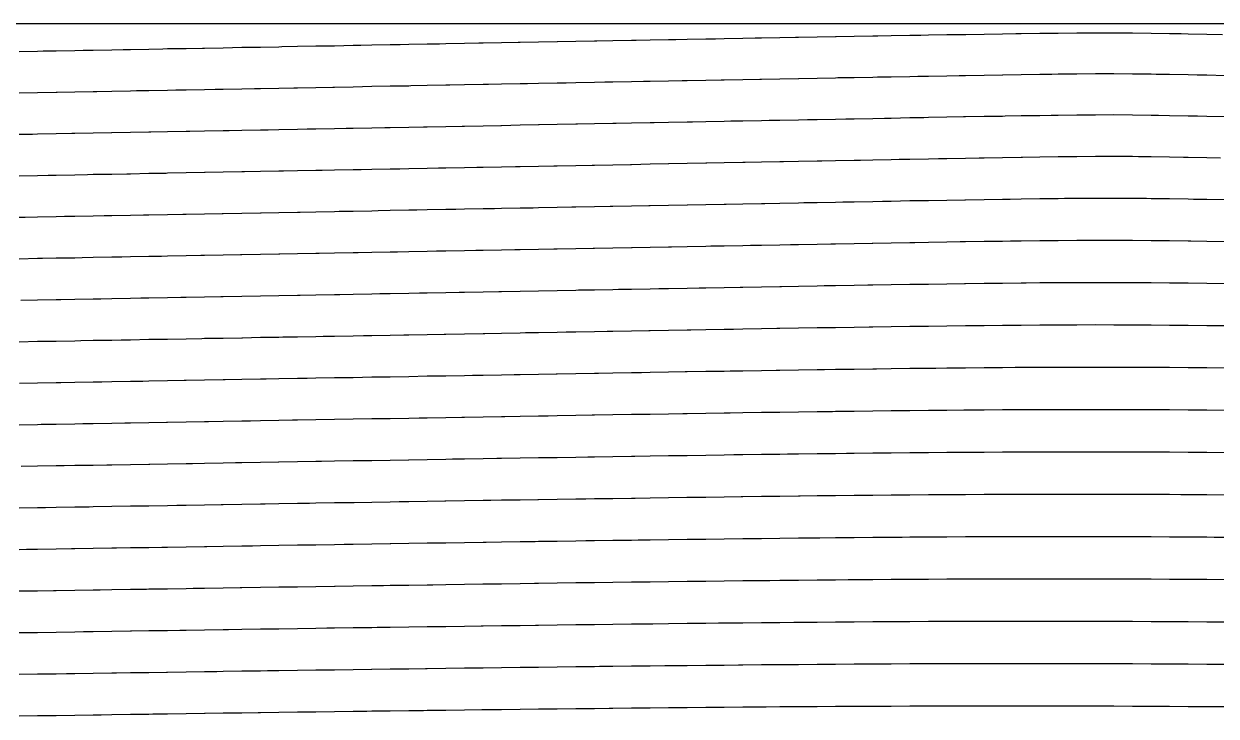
# Model space of a CAD drawing. Header units: metres. Extents: x 228 to 3387, y 40 to 163.
# Drawn here: x 1243.7 to 1446.9, y 45 to 163 of the extents above; entities that cross this region are included whole.
import ezdxf

# ---------------------------------------------------------------- set-up
doc = ezdxf.new("R2010")
doc.units = ezdxf.units.M
for name, color, linetype in [('Contour_Level_10', 7, 'Continuous'), ('Contour_Level_11', 7, 'Continuous'), ('Contour_Level_12', 7, 'Continuous'), ('Contour_Level_13', 7, 'Continuous'), ('Contour_Level_14', 7, 'Continuous'), ('Contour_Level_15', 7, 'Continuous'), ('Contour_Level_16', 7, 'Continuous'), ('Contour_Level_17', 7, 'Continuous'), ('Contour_Level_18', 7, 'Continuous'), ('Contour_Level_19', 7, 'Continuous'), ('Contour_Level_20', 7, 'Continuous'), ('Contour_Level_21', 7, 'Continuous'), ('Contour_Level_22', 7, 'Continuous'), ('Contour_Level_23', 7, 'Continuous'), ('Contour_Level_6', 7, 'Continuous'), ('Contour_Level_7', 7, 'Continuous'), ('Contour_Level_8', 7, 'Continuous'), ('Contour_Level_9', 7, 'Continuous')]:
    doc.layers.add(name, color=color, linetype=linetype)

msp = doc.modelspace()

# ---------------------------------------------------------------- linework, layer by layer
at = {"layer": 'Contour_Level_10'}
msp.add_lwpolyline([(1447.63, 140.1), (1445.28, 140.15), (1442.12, 140.21), (1441.33, 140.22), (1438.95, 140.27), (1435.79, 140.32), (1433.63, 140.35), (1432.63, 140.36), (1429.47, 140.38), (1426.31, 140.38), (1423.15, 140.35), (1422.77, 140.35), (1419.98, 140.31), (1416.82, 140.27), (1413.86, 140.22), (1413.66, 140.22), (1410.5, 140.17), (1407.34, 140.11), (1406.51, 140.1), (1404.18, 140.06), (1401.01, 140), (1399.6, 139.98), (1397.85, 139.94), (1394.69, 139.89), (1392.88, 139.85), (1391.53, 139.83), (1388.37, 139.77), (1386.26, 139.73), (1385.2, 139.71), (1382.04, 139.65), (1379.7, 139.61), (1378.88, 139.59), (1375.72, 139.53), (1373.16, 139.48), (1372.56, 139.47), (1369.4, 139.41), (1366.65, 139.36), (1366.23, 139.35), (1363.07, 139.29), (1360.13, 139.24), (1359.91, 139.23), (1356.75, 139.17), (1353.62, 139.11), (1353.59, 139.11), (1350.43, 139.05), (1347.26, 138.99), (1347.11, 138.99), (1344.1, 138.93), (1340.94, 138.87), (1340.58, 138.87), (1337.78, 138.82), (1334.62, 138.76), (1334.05, 138.74), (1331.45, 138.7), (1328.29, 138.64), (1327.5, 138.62), (1325.13, 138.58), (1321.97, 138.52), (1320.94, 138.5), (1318.81, 138.46), (1315.65, 138.4), (1314.37, 138.38), (1312.48, 138.34), (1309.32, 138.28), (1307.79, 138.25), (1306.16, 138.22), (1303, 138.16), (1301.19, 138.13), (1299.84, 138.1), (1296.68, 138.05), (1294.58, 138.01), (1293.51, 137.99), (1290.35, 137.93), (1287.95, 137.88), (1287.19, 137.87), (1284.03, 137.81), (1281.31, 137.76), (1280.87, 137.75), (1277.7, 137.69), (1274.65, 137.64), (1274.54, 137.63), (1271.38, 137.58), (1268.22, 137.52), (1267.98, 137.51), (1265.06, 137.46), (1261.9, 137.4), (1261.29, 137.39), (1258.73, 137.34), (1255.57, 137.29), (1254.59, 137.27), (1252.41, 137.23), (1249.25, 137.17), (1247.87, 137.14), (1246.09, 137.11), (1242.93, 137.05)], dxfattribs=at)
at = {"layer": 'Contour_Level_11'}
msp.add_lwpolyline([(1448.44, 132.98), (1445.28, 133.04), (1443.02, 133.08), (1442.12, 133.1), (1438.95, 133.15), (1435.79, 133.19), (1434.99, 133.2), (1432.63, 133.23), (1429.47, 133.25), (1426.31, 133.25), (1423.15, 133.23), (1421.05, 133.2), (1419.98, 133.19), (1416.82, 133.15), (1413.66, 133.11), (1411.76, 133.08), (1410.5, 133.06), (1407.34, 133.01), (1404.18, 132.96), (1404.08, 132.96), (1401.01, 132.91), (1397.85, 132.85), (1396.94, 132.83), (1394.69, 132.8), (1391.53, 132.74), (1390.04, 132.71), (1388.37, 132.68), (1385.2, 132.62), (1383.28, 132.59), (1382.04, 132.57), (1378.88, 132.51), (1376.61, 132.47), (1375.72, 132.45), (1372.56, 132.39), (1369.98, 132.34), (1369.4, 132.33), (1366.23, 132.27), (1363.38, 132.22), (1363.07, 132.21), (1359.91, 132.15), (1356.8, 132.1), (1356.75, 132.1), (1353.59, 132.04), (1350.43, 131.98), (1350.23, 131.97), (1347.26, 131.92), (1344.1, 131.86), (1343.65, 131.85), (1340.94, 131.8), (1337.78, 131.74), (1337.08, 131.73), (1334.62, 131.68), (1331.45, 131.62), (1330.5, 131.6), (1328.29, 131.56), (1325.13, 131.5), (1323.92, 131.48), (1321.97, 131.44), (1318.81, 131.39), (1317.32, 131.36), (1315.65, 131.33), (1312.48, 131.27), (1310.72, 131.23), (1309.32, 131.21), (1306.16, 131.15), (1304.1, 131.11), (1303, 131.09), (1299.84, 131.03), (1297.47, 130.99), (1296.68, 130.97), (1293.51, 130.91), (1290.83, 130.86), (1290.35, 130.86), (1287.19, 130.8), (1284.17, 130.74), (1284.03, 130.74), (1280.87, 130.68), (1277.7, 130.62), (1277.51, 130.62), (1274.54, 130.56), (1271.38, 130.51), (1270.82, 130.5), (1268.22, 130.45), (1265.06, 130.39), (1264.13, 130.37), (1261.9, 130.33), (1258.73, 130.27), (1257.42, 130.25), (1255.57, 130.22), (1252.41, 130.16), (1250.69, 130.13), (1249.25, 130.1), (1246.09, 130.04), (1243.95, 130), (1242.93, 129.98)], dxfattribs=at)
at = {"layer": 'Contour_Level_12'}
msp.add_lwpolyline([(1448.44, 125.84), (1445.28, 125.9), (1442.58, 125.94), (1442.12, 125.95), (1438.95, 125.99), (1435.79, 126.03), (1432.63, 126.06), (1432.05, 126.06), (1429.47, 126.08), (1426.31, 126.08), (1424, 126.06), (1423.15, 126.06), (1419.98, 126.03), (1416.82, 126), (1413.66, 125.96), (1411.83, 125.94), (1410.5, 125.92), (1407.34, 125.88), (1404.18, 125.83), (1403.26, 125.82), (1401.01, 125.78), (1397.85, 125.73), (1395.57, 125.69), (1394.69, 125.68), (1391.53, 125.63), (1388.37, 125.57), (1388.3, 125.57), (1385.2, 125.52), (1382.04, 125.46), (1381.26, 125.45), (1378.88, 125.41), (1375.72, 125.35), (1374.36, 125.32), (1372.56, 125.29), (1369.4, 125.23), (1367.55, 125.2), (1366.23, 125.18), (1363.07, 125.12), (1360.79, 125.08), (1359.91, 125.06), (1356.75, 125), (1354.08, 124.95), (1353.59, 124.95), (1350.43, 124.89), (1347.39, 124.83), (1347.26, 124.83), (1344.1, 124.77), (1340.94, 124.71), (1340.72, 124.71), (1337.78, 124.65), (1334.62, 124.6), (1334.05, 124.59), (1331.45, 124.54), (1328.29, 124.48), (1327.39, 124.46), (1325.13, 124.42), (1321.97, 124.36), (1320.73, 124.34), (1318.81, 124.3), (1315.65, 124.25), (1314.07, 124.22), (1312.48, 124.19), (1309.32, 124.13), (1307.4, 124.09), (1306.16, 124.07), (1303, 124.01), (1300.72, 123.97), (1299.84, 123.95), (1296.68, 123.9), (1294.03, 123.85), (1293.51, 123.84), (1290.35, 123.78), (1287.34, 123.72), (1287.19, 123.72), (1284.03, 123.66), (1280.87, 123.6), (1280.63, 123.6), (1277.7, 123.55), (1274.54, 123.49), (1273.91, 123.48), (1271.38, 123.43), (1268.22, 123.37), (1267.18, 123.35), (1265.06, 123.32), (1261.9, 123.26), (1260.44, 123.23), (1258.73, 123.2), (1255.57, 123.14), (1253.68, 123.11), (1252.41, 123.08), (1249.25, 123.03), (1246.91, 122.98), (1246.09, 122.97), (1242.93, 122.91)], dxfattribs=at)
at = {"layer": 'Contour_Level_13'}
msp.add_lwpolyline([(1448.44, 118.68), (1445.28, 118.73), (1442.12, 118.77), (1439.48, 118.8), (1438.95, 118.8), (1435.79, 118.84), (1432.63, 118.86), (1429.47, 118.87), (1426.31, 118.87), (1423.15, 118.86), (1419.98, 118.84), (1416.82, 118.82), (1414.51, 118.8), (1413.66, 118.79), (1410.5, 118.76), (1407.34, 118.72), (1404.18, 118.68), (1403.99, 118.68), (1401.01, 118.63), (1397.85, 118.59), (1395.41, 118.55), (1394.69, 118.54), (1391.53, 118.49), (1388.37, 118.44), (1387.55, 118.43), (1385.2, 118.39), (1382.04, 118.34), (1380.09, 118.31), (1378.88, 118.29), (1375.72, 118.23), (1372.85, 118.18), (1372.56, 118.18), (1369.4, 118.12), (1366.23, 118.07), (1365.78, 118.06), (1363.07, 118.01), (1359.91, 117.96), (1358.8, 117.94), (1356.75, 117.9), (1353.59, 117.84), (1351.9, 117.81), (1350.43, 117.79), (1347.26, 117.73), (1345.05, 117.69), (1344.1, 117.67), (1340.94, 117.62), (1338.23, 117.57), (1337.78, 117.56), (1334.62, 117.5), (1331.45, 117.44), (1331.44, 117.44), (1328.29, 117.39), (1325.13, 117.33), (1324.66, 117.32), (1321.97, 117.27), (1318.81, 117.21), (1317.89, 117.2), (1315.65, 117.16), (1312.48, 117.1), (1311.13, 117.08), (1309.32, 117.04), (1306.16, 116.98), (1304.37, 116.95), (1303, 116.93), (1299.84, 116.87), (1297.6, 116.83), (1296.68, 116.81), (1293.51, 116.75), (1290.83, 116.71), (1290.35, 116.7), (1287.19, 116.64), (1284.06, 116.58), (1284.03, 116.58), (1280.87, 116.52), (1277.7, 116.47), (1277.28, 116.46), (1274.54, 116.41), (1271.38, 116.35), (1270.49, 116.34), (1268.22, 116.3), (1265.06, 116.24), (1263.69, 116.21), (1261.9, 116.18), (1258.73, 116.12), (1256.88, 116.09), (1255.57, 116.07), (1252.41, 116.01), (1250.06, 115.97), (1249.25, 115.95), (1246.09, 115.9), (1243.22, 115.84)], dxfattribs=at)
at = {"layer": 'Contour_Level_14'}
msp.add_lwpolyline([(1448.44, 111.5), (1445.4, 111.53), (1445.28, 111.54), (1442.12, 111.57), (1438.95, 111.6), (1435.79, 111.63), (1432.63, 111.64), (1429.47, 111.65), (1426.31, 111.66), (1423.15, 111.65), (1419.98, 111.64), (1416.82, 111.62), (1413.66, 111.6), (1410.5, 111.57), (1407.34, 111.54), (1406.66, 111.53), (1404.18, 111.51), (1401.01, 111.47), (1397.85, 111.43), (1396.5, 111.41), (1394.69, 111.39), (1391.53, 111.34), (1388.37, 111.3), (1387.77, 111.29), (1385.2, 111.25), (1382.04, 111.2), (1379.72, 111.17), (1378.88, 111.15), (1375.72, 111.1), (1372.56, 111.05), (1372.05, 111.04), (1369.4, 111), (1366.23, 110.95), (1364.63, 110.92), (1363.07, 110.89), (1359.91, 110.84), (1357.36, 110.8), (1356.75, 110.79), (1353.59, 110.73), (1350.43, 110.68), (1350.22, 110.67), (1347.26, 110.62), (1344.1, 110.57), (1343.15, 110.55), (1340.94, 110.51), (1337.78, 110.46), (1336.15, 110.43), (1334.62, 110.4), (1331.45, 110.34), (1329.19, 110.3), (1328.29, 110.29), (1325.13, 110.23), (1322.26, 110.18), (1321.97, 110.17), (1318.81, 110.12), (1315.65, 110.06), (1315.36, 110.06), (1312.48, 110.01), (1309.32, 109.95), (1308.47, 109.93), (1306.16, 109.89), (1303, 109.84), (1301.59, 109.81), (1299.84, 109.78), (1296.68, 109.72), (1294.71, 109.69), (1293.51, 109.67), (1290.35, 109.61), (1287.84, 109.56), (1287.19, 109.55), (1284.03, 109.5), (1280.97, 109.44), (1280.87, 109.44), (1277.7, 109.38), (1274.54, 109.33), (1274.09, 109.32), (1271.38, 109.27), (1268.22, 109.21), (1267.21, 109.2), (1265.06, 109.16), (1261.9, 109.1), (1260.32, 109.07), (1258.73, 109.04), (1255.57, 108.99), (1253.42, 108.95), (1252.41, 108.93), (1249.25, 108.87), (1246.51, 108.83), (1246.09, 108.82), (1242.93, 108.76)], dxfattribs=at)
at = {"layer": 'Contour_Level_15'}
msp.add_lwpolyline([(1448.44, 104.3), (1445.28, 104.33), (1442.12, 104.36), (1438.95, 104.39), (1438.52, 104.39), (1435.79, 104.41), (1432.63, 104.43), (1429.47, 104.44), (1426.31, 104.44), (1423.15, 104.44), (1419.98, 104.43), (1416.82, 104.42), (1413.66, 104.4), (1412.64, 104.39), (1410.5, 104.38), (1407.34, 104.35), (1404.18, 104.32), (1401.01, 104.29), (1399.1, 104.27), (1397.85, 104.26), (1394.69, 104.22), (1391.53, 104.18), (1389.04, 104.15), (1388.37, 104.14), (1385.2, 104.1), (1382.04, 104.05), (1380.18, 104.02), (1378.88, 104.01), (1375.72, 103.96), (1372.56, 103.91), (1371.93, 103.9), (1369.4, 103.86), (1366.23, 103.81), (1364.06, 103.78), (1363.07, 103.76), (1359.91, 103.71), (1356.75, 103.66), (1356.44, 103.65), (1353.59, 103.61), (1350.43, 103.56), (1348.99, 103.53), (1347.26, 103.5), (1344.1, 103.45), (1341.67, 103.41), (1340.94, 103.4), (1337.78, 103.34), (1334.62, 103.29), (1334.44, 103.29), (1331.45, 103.23), (1328.29, 103.18), (1327.28, 103.16), (1325.13, 103.13), (1321.97, 103.07), (1320.17, 103.04), (1318.81, 103.02), (1315.65, 102.96), (1313.1, 102.92), (1312.48, 102.91), (1309.32, 102.85), (1306.16, 102.79), (1306.05, 102.79), (1303, 102.74), (1299.84, 102.68), (1299.03, 102.67), (1296.68, 102.63), (1293.51, 102.57), (1292.02, 102.55), (1290.35, 102.52), (1287.19, 102.46), (1285.02, 102.42), (1284.03, 102.41), (1280.87, 102.35), (1278.03, 102.3), (1277.7, 102.29), (1274.54, 102.24), (1271.38, 102.18), (1271.03, 102.18), (1268.22, 102.13), (1265.06, 102.07), (1264.03, 102.05), (1261.9, 102.02), (1258.73, 101.96), (1257.03, 101.93), (1255.57, 101.91), (1252.41, 101.85), (1250.02, 101.81), (1249.25, 101.79), (1246.09, 101.74), (1243, 101.68)], dxfattribs=at)
at = {"layer": 'Contour_Level_16'}
msp.add_lwpolyline([(1448.44, 97.09), (1445.28, 97.12), (1444.74, 97.13), (1442.12, 97.15), (1438.95, 97.18), (1435.79, 97.19), (1432.63, 97.21), (1429.47, 97.22), (1426.31, 97.22), (1423.15, 97.22), (1419.98, 97.22), (1416.82, 97.21), (1413.66, 97.19), (1410.5, 97.18), (1407.34, 97.16), (1404.18, 97.13), (1403.9, 97.13), (1401.01, 97.1), (1397.85, 97.07), (1394.69, 97.04), (1391.53, 97.01), (1391.52, 97.01), (1388.37, 96.97), (1385.2, 96.93), (1382.04, 96.89), (1381.51, 96.88), (1378.88, 96.85), (1375.72, 96.8), (1372.56, 96.76), (1372.5, 96.76), (1369.4, 96.72), (1366.23, 96.67), (1364.08, 96.64), (1363.07, 96.62), (1359.91, 96.57), (1356.75, 96.53), (1356.01, 96.51), (1353.59, 96.48), (1350.43, 96.43), (1348.2, 96.39), (1347.26, 96.38), (1344.1, 96.32), (1340.94, 96.27), (1340.57, 96.27), (1337.78, 96.22), (1334.62, 96.17), (1333.07, 96.14), (1331.45, 96.12), (1328.29, 96.06), (1325.67, 96.02), (1325.13, 96.01), (1321.97, 95.96), (1318.81, 95.91), (1318.35, 95.9), (1315.65, 95.85), (1312.48, 95.8), (1311.08, 95.77), (1309.32, 95.74), (1306.16, 95.69), (1303.86, 95.65), (1303, 95.64), (1299.84, 95.58), (1296.68, 95.53), (1296.66, 95.53), (1293.51, 95.47), (1290.35, 95.42), (1289.5, 95.41), (1287.19, 95.37), (1284.03, 95.31), (1282.35, 95.28), (1280.87, 95.26), (1277.7, 95.2), (1275.21, 95.16), (1274.54, 95.15), (1271.38, 95.09), (1268.22, 95.04), (1268.07, 95.04), (1265.06, 94.98), (1261.9, 94.93), (1260.94, 94.91), (1258.73, 94.87), (1255.57, 94.82), (1253.8, 94.79), (1252.41, 94.77), (1249.25, 94.71), (1246.66, 94.67), (1246.09, 94.66), (1242.93, 94.6)], dxfattribs=at)
at = {"layer": 'Contour_Level_17'}
msp.add_lwpolyline([(1448.44, 89.88), (1445.28, 89.91), (1442.12, 89.94), (1438.95, 89.96), (1435.79, 89.97), (1432.74, 89.99), (1432.63, 89.99), (1429.47, 90), (1426.31, 90), (1423.15, 90), (1419.98, 90), (1416.82, 90), (1414.5, 89.99), (1413.66, 89.99), (1410.5, 89.97), (1407.34, 89.95), (1404.18, 89.93), (1401.01, 89.91), (1397.85, 89.88), (1395.72, 89.86), (1394.69, 89.86), (1391.53, 89.82), (1388.37, 89.79), (1385.2, 89.76), (1383.88, 89.74), (1382.04, 89.72), (1378.88, 89.68), (1375.72, 89.64), (1373.84, 89.62), (1372.56, 89.6), (1369.4, 89.56), (1366.23, 89.52), (1364.69, 89.5), (1363.07, 89.47), (1359.91, 89.43), (1356.75, 89.38), (1356.09, 89.37), (1353.59, 89.34), (1350.43, 89.29), (1347.84, 89.25), (1347.26, 89.24), (1344.1, 89.19), (1340.94, 89.14), (1339.84, 89.13), (1337.78, 89.09), (1334.62, 89.04), (1332.03, 89), (1331.45, 88.99), (1328.29, 88.94), (1325.13, 88.89), (1324.35, 88.88), (1321.97, 88.84), (1318.81, 88.79), (1316.78, 88.76), (1315.65, 88.74), (1312.48, 88.69), (1309.32, 88.63), (1309.28, 88.63), (1306.16, 88.58), (1303, 88.53), (1301.85, 88.51), (1299.84, 88.48), (1296.68, 88.42), (1294.47, 88.39), (1293.51, 88.37), (1290.35, 88.32), (1287.19, 88.27), (1287.12, 88.26), (1284.03, 88.21), (1280.87, 88.16), (1279.79, 88.14), (1277.7, 88.11), (1274.54, 88.05), (1272.48, 88.02), (1271.38, 88), (1268.22, 87.95), (1265.19, 87.89), (1265.06, 87.89), (1261.9, 87.84), (1258.73, 87.79), (1257.89, 87.77), (1255.57, 87.73), (1252.41, 87.68), (1250.6, 87.65), (1249.25, 87.63), (1246.09, 87.57), (1243.3, 87.53)], dxfattribs=at)
at = {"layer": 'Contour_Level_18'}
msp.add_lwpolyline([(1448.44, 82.66), (1445.28, 82.69), (1442.12, 82.72), (1440.87, 82.72), (1438.95, 82.74), (1435.79, 82.75), (1432.63, 82.77), (1429.47, 82.78), (1426.31, 82.78), (1423.15, 82.79), (1419.98, 82.79), (1416.82, 82.78), (1413.66, 82.77), (1410.5, 82.76), (1407.34, 82.75), (1404.18, 82.73), (1402.95, 82.72), (1401.01, 82.71), (1397.85, 82.69), (1394.69, 82.66), (1391.53, 82.64), (1388.37, 82.61), (1387.58, 82.6), (1385.2, 82.58), (1382.04, 82.54), (1378.88, 82.51), (1376.03, 82.48), (1375.72, 82.47), (1372.56, 82.44), (1369.4, 82.4), (1366.23, 82.36), (1365.95, 82.35), (1363.07, 82.32), (1359.91, 82.28), (1356.75, 82.23), (1356.67, 82.23), (1353.59, 82.19), (1350.43, 82.14), (1347.9, 82.11), (1347.26, 82.1), (1344.1, 82.05), (1340.94, 82.01), (1339.48, 81.98), (1337.78, 81.96), (1334.62, 81.91), (1331.45, 81.86), (1331.29, 81.86), (1328.29, 81.82), (1325.13, 81.77), (1323.3, 81.74), (1321.97, 81.72), (1318.81, 81.67), (1315.65, 81.62), (1315.44, 81.62), (1312.48, 81.57), (1309.32, 81.52), (1307.69, 81.49), (1306.16, 81.47), (1303, 81.42), (1300.02, 81.37), (1299.84, 81.37), (1296.68, 81.32), (1293.51, 81.26), (1292.41, 81.25), (1290.35, 81.21), (1287.19, 81.16), (1284.85, 81.12), (1284.03, 81.11), (1280.87, 81.06), (1277.7, 81.01), (1277.33, 81), (1274.54, 80.95), (1271.38, 80.9), (1269.83, 80.88), (1268.22, 80.85), (1265.06, 80.8), (1262.35, 80.75), (1261.9, 80.75), (1258.73, 80.69), (1255.57, 80.64), (1254.88, 80.63), (1252.41, 80.59), (1249.25, 80.54), (1247.4, 80.51), (1246.09, 80.49), (1242.93, 80.43)], dxfattribs=at)
at = {"layer": 'Contour_Level_19'}
msp.add_lwpolyline([(1448.44, 75.44), (1446.56, 75.46), (1445.28, 75.47), (1442.12, 75.49), (1438.95, 75.51), (1435.79, 75.53), (1432.63, 75.54), (1429.47, 75.56), (1426.31, 75.56), (1423.15, 75.57), (1419.98, 75.57), (1416.82, 75.57), (1413.66, 75.56), (1410.5, 75.55), (1407.34, 75.54), (1404.18, 75.53), (1401.01, 75.51), (1397.85, 75.49), (1394.69, 75.47), (1393.37, 75.46), (1391.53, 75.45), (1388.37, 75.42), (1385.2, 75.39), (1382.04, 75.36), (1379.33, 75.34), (1378.88, 75.33), (1375.72, 75.3), (1372.56, 75.27), (1369.4, 75.23), (1367.96, 75.21), (1366.23, 75.19), (1363.07, 75.16), (1359.91, 75.12), (1357.83, 75.09), (1356.75, 75.08), (1353.59, 75.04), (1350.43, 74.99), (1348.41, 74.97), (1347.26, 74.95), (1344.1, 74.91), (1340.94, 74.86), (1339.47, 74.84), (1337.78, 74.82), (1334.62, 74.77), (1331.45, 74.73), (1330.87, 74.72), (1328.29, 74.68), (1325.13, 74.64), (1322.5, 74.6), (1321.97, 74.59), (1318.81, 74.54), (1315.65, 74.49), (1314.32, 74.47), (1312.48, 74.45), (1309.32, 74.4), (1306.28, 74.35), (1306.16, 74.35), (1303, 74.3), (1299.84, 74.25), (1298.34, 74.23), (1296.68, 74.2), (1293.51, 74.15), (1290.48, 74.11), (1290.35, 74.1), (1287.19, 74.05), (1284.03, 74), (1282.69, 73.98), (1280.87, 73.95), (1277.7, 73.9), (1274.94, 73.86), (1274.54, 73.85), (1271.38, 73.8), (1268.22, 73.75), (1267.23, 73.74), (1265.06, 73.7), (1261.9, 73.65), (1259.54, 73.61), (1258.73, 73.6), (1255.57, 73.55), (1252.41, 73.5), (1251.86, 73.49), (1249.25, 73.45), (1246.09, 73.4), (1244.17, 73.37), (1242.93, 73.35)], dxfattribs=at)
at = {"layer": 'Contour_Level_20'}
msp.add_lwpolyline([(1448.44, 68.22), (1445.28, 68.25), (1442.12, 68.27), (1438.95, 68.29), (1435.79, 68.31), (1433.41, 68.32), (1432.63, 68.32), (1429.47, 68.33), (1426.31, 68.34), (1423.15, 68.35), (1419.98, 68.35), (1416.82, 68.35), (1413.66, 68.35), (1410.5, 68.34), (1407.34, 68.33), (1404.18, 68.32), (1403.94, 68.32), (1401.01, 68.31), (1397.85, 68.29), (1394.69, 68.27), (1391.53, 68.25), (1388.37, 68.23), (1385.2, 68.2), (1384.17, 68.2), (1382.04, 68.18), (1378.88, 68.15), (1375.72, 68.12), (1372.56, 68.09), (1370.86, 68.07), (1369.4, 68.06), (1366.23, 68.02), (1363.07, 67.99), (1359.91, 67.95), (1359.59, 67.95), (1356.75, 67.92), (1353.59, 67.88), (1350.43, 67.84), (1349.39, 67.83), (1347.26, 67.8), (1344.1, 67.76), (1340.94, 67.72), (1339.84, 67.7), (1337.78, 67.68), (1334.62, 67.63), (1331.45, 67.59), (1330.74, 67.58), (1328.29, 67.55), (1325.13, 67.5), (1321.97, 67.46), (1321.95, 67.46), (1318.81, 67.41), (1315.65, 67.37), (1313.4, 67.33), (1312.48, 67.32), (1309.32, 67.27), (1306.16, 67.23), (1305.03, 67.21), (1303, 67.18), (1299.84, 67.13), (1296.79, 67.09), (1296.68, 67.09), (1293.51, 67.04), (1290.35, 66.99), (1288.66, 66.96), (1287.19, 66.94), (1284.03, 66.89), (1280.87, 66.84), (1280.61, 66.84), (1277.7, 66.8), (1274.54, 66.75), (1272.61, 66.72), (1271.38, 66.7), (1268.22, 66.65), (1265.06, 66.6), (1264.66, 66.59), (1261.9, 66.55), (1258.73, 66.5), (1256.73, 66.47), (1255.57, 66.45), (1252.41, 66.4), (1249.25, 66.36), (1248.81, 66.35), (1246.09, 66.31), (1242.93, 66.26)], dxfattribs=at)
at = {"layer": 'Contour_Level_21'}
msp.add_lwpolyline([(1448.44, 61), (1445.28, 61.02), (1442.12, 61.05), (1440.77, 61.05), (1438.95, 61.07), (1435.79, 61.08), (1432.63, 61.1), (1429.47, 61.11), (1426.31, 61.12), (1423.15, 61.13), (1419.98, 61.13), (1416.82, 61.13), (1413.66, 61.13), (1410.5, 61.13), (1407.34, 61.12), (1404.18, 61.11), (1401.01, 61.1), (1397.85, 61.09), (1394.69, 61.07), (1391.68, 61.05), (1391.53, 61.05), (1388.37, 61.03), (1385.2, 61.01), (1382.04, 60.99), (1378.88, 60.96), (1375.72, 60.94), (1374.94, 60.93), (1372.56, 60.91), (1369.4, 60.88), (1366.23, 60.85), (1363.07, 60.82), (1362.09, 60.81), (1359.91, 60.78), (1356.75, 60.75), (1353.59, 60.72), (1350.88, 60.68), (1350.43, 60.68), (1347.26, 60.64), (1344.1, 60.6), (1340.94, 60.57), (1340.6, 60.56), (1337.78, 60.53), (1334.62, 60.49), (1331.45, 60.45), (1330.92, 60.44), (1328.29, 60.4), (1325.13, 60.36), (1321.97, 60.32), (1321.65, 60.32), (1318.81, 60.28), (1315.65, 60.23), (1312.68, 60.19), (1312.48, 60.19), (1309.32, 60.15), (1306.16, 60.1), (1303.94, 60.07), (1303, 60.06), (1299.84, 60.01), (1296.68, 59.96), (1295.37, 59.95), (1293.51, 59.92), (1290.35, 59.87), (1287.19, 59.83), (1286.93, 59.82), (1284.03, 59.78), (1280.87, 59.73), (1278.58, 59.7), (1277.7, 59.69), (1274.54, 59.64), (1271.38, 59.59), (1270.31, 59.58), (1268.22, 59.55), (1265.06, 59.5), (1262.09, 59.45), (1261.9, 59.45), (1258.73, 59.4), (1255.57, 59.36), (1253.9, 59.33), (1252.41, 59.31), (1249.25, 59.26), (1246.09, 59.21), (1245.72, 59.21), (1242.93, 59.17)], dxfattribs=at)
at = {"layer": 'Contour_Level_22'}
msp.add_lwpolyline([(1448.44, 53.77), (1446.13, 53.79), (1445.28, 53.8), (1442.12, 53.82), (1438.95, 53.84), (1435.79, 53.86), (1432.63, 53.87), (1429.47, 53.89), (1426.31, 53.9), (1423.15, 53.91), (1419.98, 53.91), (1418.09, 53.91), (1416.82, 53.91), (1413.66, 53.91), (1411.12, 53.91), (1410.5, 53.91), (1407.34, 53.91), (1404.18, 53.9), (1401.01, 53.89), (1397.85, 53.88), (1394.69, 53.87), (1391.53, 53.85), (1388.37, 53.84), (1385.2, 53.82), (1382.04, 53.8), (1380.83, 53.79), (1378.88, 53.78), (1375.72, 53.75), (1372.56, 53.73), (1369.4, 53.7), (1366.23, 53.67), (1365.52, 53.67), (1363.07, 53.64), (1359.91, 53.61), (1356.75, 53.58), (1353.59, 53.55), (1352.97, 53.54), (1350.43, 53.52), (1347.26, 53.48), (1344.1, 53.45), (1341.79, 53.42), (1340.94, 53.41), (1337.78, 53.37), (1334.62, 53.34), (1331.45, 53.3), (1331.41, 53.3), (1328.29, 53.26), (1325.13, 53.22), (1321.97, 53.18), (1321.59, 53.17), (1318.81, 53.14), (1315.65, 53.1), (1312.48, 53.06), (1312.15, 53.05), (1309.32, 53.01), (1306.16, 52.97), (1303, 52.93), (1302.99, 52.93), (1299.84, 52.88), (1296.68, 52.84), (1294.05, 52.8), (1293.51, 52.8), (1290.35, 52.75), (1287.19, 52.71), (1285.27, 52.68), (1284.03, 52.66), (1280.87, 52.62), (1277.7, 52.57), (1276.6, 52.56), (1274.54, 52.53), (1271.38, 52.48), (1268.22, 52.44), (1268.02, 52.44), (1265.06, 52.39), (1261.9, 52.35), (1259.51, 52.31), (1258.73, 52.3), (1255.57, 52.26), (1252.41, 52.21), (1251.02, 52.19), (1249.25, 52.16), (1246.09, 52.12), (1242.93, 52.07)], dxfattribs=at)
at = {"layer": 'Contour_Level_23'}
msp.add_lwpolyline([(1448.44, 46.54), (1445.28, 46.57), (1442.12, 46.59), (1438.95, 46.62), (1435.79, 46.63), (1433.05, 46.65), (1432.63, 46.65), (1429.47, 46.66), (1426.31, 46.68), (1423.15, 46.69), (1419.98, 46.69), (1416.82, 46.7), (1413.66, 46.7), (1410.5, 46.7), (1407.34, 46.7), (1404.18, 46.69), (1401.01, 46.69), (1397.85, 46.68), (1394.69, 46.67), (1391.53, 46.65), (1390.41, 46.65), (1388.37, 46.64), (1385.2, 46.62), (1382.04, 46.61), (1378.88, 46.59), (1375.72, 46.57), (1372.56, 46.54), (1370.23, 46.53), (1369.4, 46.52), (1366.23, 46.49), (1363.07, 46.47), (1359.91, 46.44), (1356.75, 46.41), (1355.79, 46.4), (1353.59, 46.38), (1350.43, 46.35), (1347.26, 46.32), (1344.1, 46.29), (1343.45, 46.28), (1340.94, 46.25), (1337.78, 46.22), (1334.62, 46.18), (1332.25, 46.16), (1331.45, 46.15), (1328.29, 46.11), (1325.13, 46.07), (1321.97, 46.04), (1321.78, 46.03), (1318.81, 46), (1315.65, 45.96), (1312.48, 45.92), (1311.81, 45.91), (1309.32, 45.88), (1306.16, 45.84), (1303, 45.8), (1302.19, 45.79), (1299.84, 45.76), (1296.68, 45.71), (1293.51, 45.67), (1292.83, 45.66), (1290.35, 45.63), (1287.19, 45.59), (1284.03, 45.55), (1283.66, 45.54), (1280.87, 45.5), (1277.7, 45.46), (1274.64, 45.42), (1274.54, 45.42), (1271.38, 45.37), (1268.22, 45.33), (1265.73, 45.29), (1265.06, 45.28), (1261.9, 45.24), (1258.73, 45.2), (1256.89, 45.17), (1255.57, 45.15), (1252.41, 45.11), (1249.25, 45.06), (1248.08, 45.05), (1246.09, 45.02), (1242.93, 44.98)], dxfattribs=at)
at = {"layer": 'Contour_Level_6'}
msp.add_lwpolyline([(1610.16, 163), (972.28, 163)], dxfattribs=at)
at = {"layer": 'Contour_Level_7'}
msp.add_lwpolyline([(1447.97, 161.15), (1445.28, 161.2), (1442.12, 161.26), (1440.94, 161.28), (1438.95, 161.31), (1435.79, 161.35), (1432.63, 161.39), (1431.12, 161.4), (1429.47, 161.41), (1426.31, 161.41), (1424.87, 161.4), (1423.15, 161.39), (1419.98, 161.36), (1416.82, 161.33), (1413.66, 161.29), (1412.78, 161.28), (1410.5, 161.25), (1407.34, 161.2), (1404.23, 161.15), (1404.18, 161.15), (1401.01, 161.1), (1397.85, 161.05), (1396.55, 161.03), (1394.69, 161), (1391.53, 160.95), (1389.25, 160.91), (1388.37, 160.89), (1385.2, 160.84), (1382.16, 160.78), (1382.04, 160.78), (1378.88, 160.73), (1375.72, 160.67), (1375.22, 160.66), (1372.56, 160.61), (1369.4, 160.56), (1368.36, 160.54), (1366.23, 160.5), (1363.07, 160.44), (1361.57, 160.41), (1359.91, 160.38), (1356.75, 160.33), (1354.81, 160.29), (1353.59, 160.27), (1350.43, 160.21), (1348.08, 160.17), (1347.26, 160.15), (1344.1, 160.1), (1341.36, 160.05), (1340.94, 160.04), (1337.78, 159.98), (1334.66, 159.92), (1334.62, 159.92), (1331.45, 159.86), (1328.29, 159.8), (1327.96, 159.8), (1325.13, 159.75), (1321.97, 159.69), (1321.26, 159.68), (1318.81, 159.63), (1315.65, 159.57), (1314.56, 159.55), (1312.48, 159.51), (1309.32, 159.46), (1307.85, 159.43), (1306.16, 159.4), (1303, 159.34), (1301.14, 159.31), (1299.84, 159.28), (1296.68, 159.22), (1294.42, 159.18), (1293.51, 159.17), (1290.35, 159.11), (1287.69, 159.06), (1287.19, 159.05), (1284.03, 158.99), (1280.95, 158.94), (1280.87, 158.94), (1277.7, 158.88), (1274.54, 158.82), (1274.2, 158.81), (1271.38, 158.76), (1268.22, 158.71), (1267.43, 158.69), (1265.06, 158.65), (1261.9, 158.59), (1260.65, 158.57), (1258.73, 158.53), (1255.57, 158.48), (1253.86, 158.44), (1252.41, 158.42), (1249.25, 158.36), (1247.05, 158.32), (1246.09, 158.3), (1242.93, 158.25)], dxfattribs=at)
at = {"layer": 'Contour_Level_8'}
msp.add_lwpolyline([(1448.44, 154.16), (1445.28, 154.23), (1443.62, 154.26), (1442.12, 154.29), (1438.95, 154.34), (1436.67, 154.38), (1435.79, 154.4), (1432.63, 154.44), (1429.47, 154.47), (1426.31, 154.46), (1423.15, 154.43), (1419.98, 154.4), (1418.9, 154.38), (1416.82, 154.35), (1413.66, 154.31), (1410.51, 154.26), (1410.5, 154.26), (1407.34, 154.21), (1404.18, 154.15), (1403.1, 154.14), (1401.01, 154.1), (1397.85, 154.04), (1396.06, 154.01), (1394.69, 153.99), (1391.53, 153.93), (1389.2, 153.89), (1388.37, 153.87), (1385.2, 153.82), (1382.45, 153.77), (1382.04, 153.76), (1378.88, 153.7), (1375.77, 153.64), (1375.72, 153.64), (1372.56, 153.58), (1369.4, 153.52), (1369.13, 153.52), (1366.23, 153.47), (1363.07, 153.41), (1362.52, 153.4), (1359.91, 153.35), (1356.75, 153.29), (1355.92, 153.27), (1353.59, 153.23), (1350.43, 153.17), (1349.32, 153.15), (1347.26, 153.11), (1344.1, 153.05), (1342.73, 153.03), (1340.94, 152.99), (1337.78, 152.93), (1336.13, 152.9), (1334.62, 152.88), (1331.45, 152.82), (1329.53, 152.78), (1328.29, 152.76), (1325.13, 152.7), (1322.92, 152.66), (1321.97, 152.64), (1318.81, 152.58), (1316.3, 152.53), (1315.65, 152.52), (1312.48, 152.46), (1309.67, 152.41), (1309.32, 152.4), (1306.16, 152.35), (1303.03, 152.29), (1303, 152.29), (1299.84, 152.23), (1296.68, 152.17), (1296.38, 152.17), (1293.51, 152.11), (1290.35, 152.05), (1289.71, 152.04), (1287.19, 152), (1284.03, 151.94), (1283.03, 151.92), (1280.87, 151.88), (1277.7, 151.82), (1276.34, 151.8), (1274.54, 151.76), (1271.38, 151.7), (1269.64, 151.67), (1268.22, 151.65), (1265.06, 151.59), (1262.92, 151.55), (1261.9, 151.53), (1258.73, 151.47), (1256.18, 151.43), (1255.57, 151.42), (1252.41, 151.36), (1249.43, 151.3), (1249.25, 151.3), (1246.09, 151.24), (1242.93, 151.18)], dxfattribs=at)
at = {"layer": 'Contour_Level_9'}
msp.add_lwpolyline([(1448.44, 147.14), (1445.28, 147.21), (1443.72, 147.24), (1442.12, 147.27), (1438.95, 147.33), (1437.07, 147.36), (1435.79, 147.39), (1432.63, 147.43), (1429.47, 147.46), (1426.31, 147.45), (1423.15, 147.42), (1419.98, 147.38), (1418.76, 147.36), (1416.82, 147.34), (1413.66, 147.29), (1410.92, 147.24), (1410.5, 147.23), (1407.34, 147.18), (1404.18, 147.12), (1403.84, 147.12), (1401.01, 147.07), (1397.85, 147.01), (1397.05, 146.99), (1394.69, 146.95), (1391.53, 146.89), (1390.39, 146.87), (1388.37, 146.83), (1385.2, 146.77), (1383.8, 146.75), (1382.04, 146.71), (1378.88, 146.66), (1377.24, 146.62), (1375.72, 146.6), (1372.56, 146.54), (1370.71, 146.5), (1369.4, 146.48), (1366.23, 146.42), (1364.19, 146.38), (1363.07, 146.36), (1359.91, 146.3), (1357.67, 146.26), (1356.75, 146.24), (1353.59, 146.18), (1351.15, 146.13), (1350.43, 146.12), (1347.26, 146.06), (1344.63, 146.01), (1344.1, 146), (1340.94, 145.94), (1338.09, 145.89), (1337.78, 145.88), (1334.62, 145.82), (1331.55, 145.76), (1331.45, 145.76), (1328.29, 145.7), (1325.13, 145.64), (1324.99, 145.64), (1321.97, 145.58), (1318.81, 145.52), (1318.42, 145.52), (1315.65, 145.46), (1312.48, 145.41), (1311.83, 145.39), (1309.32, 145.35), (1306.16, 145.29), (1305.24, 145.27), (1303, 145.23), (1299.84, 145.17), (1298.63, 145.15), (1296.68, 145.11), (1293.51, 145.05), (1292, 145.02), (1290.35, 144.99), (1287.19, 144.93), (1285.36, 144.9), (1284.03, 144.88), (1280.87, 144.82), (1278.71, 144.78), (1277.7, 144.76), (1274.54, 144.7), (1272.04, 144.65), (1271.38, 144.64), (1268.22, 144.58), (1265.35, 144.53), (1265.06, 144.53), (1261.9, 144.47), (1258.73, 144.41), (1258.65, 144.41), (1255.57, 144.35), (1252.41, 144.29), (1251.94, 144.29), (1249.25, 144.24), (1246.09, 144.18), (1245.21, 144.16), (1242.93, 144.12)], dxfattribs=at)

doc.saveas('drawing.dxf')
